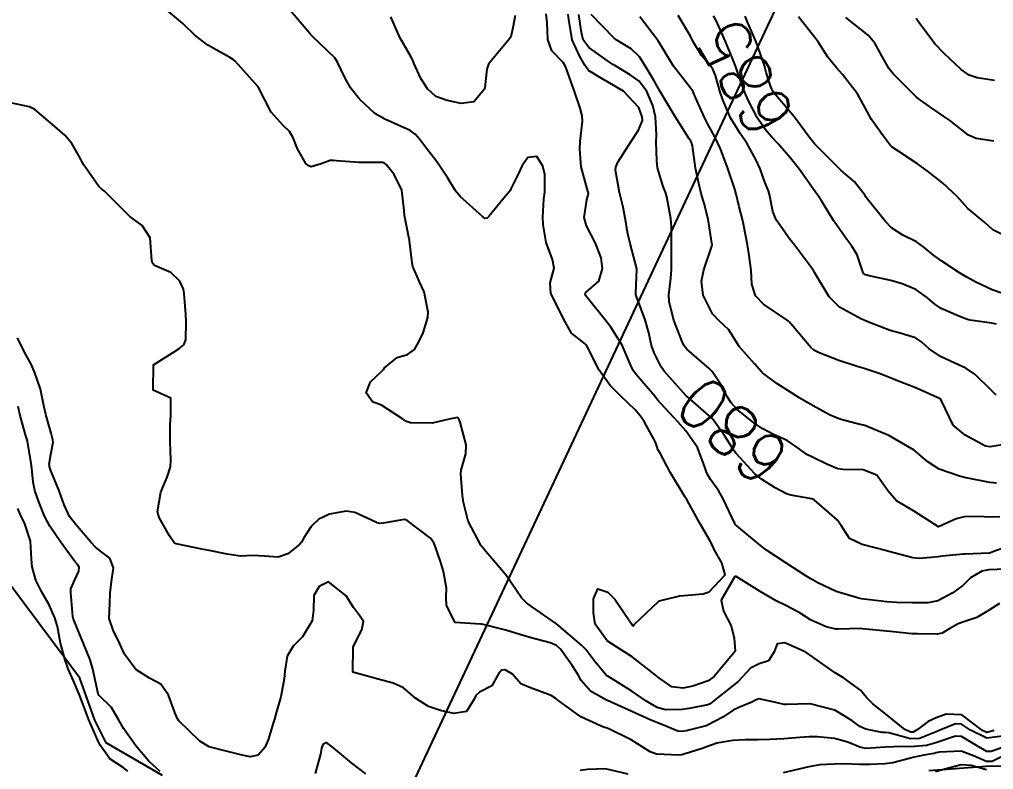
# Model space of a CAD drawing. Header units: metres. Extents: x 292545 to 299085, y 7450245 to 7463078.
# Drawn here: x 294320.8 to 294397.5, y 7462821.8 to 7462880.9 of the extents above; entities that cross this region are included whole.
import ezdxf
from ezdxf.enums import TextEntityAlignment as Align

# ---------------------------------------------------------------- set-up
doc = ezdxf.new("R2010")
doc.units = ezdxf.units.M
doc.linetypes.add('CONTINUO', pattern=[0])
for name, color, linetype in [('Cotas', 45, 'Continuous'), ('Curvas de Nivel 1m', 11, 'Continuous'), ('Curvas de Nivel 5m', 15, 'Continuous'), ('Hidrografia', 140, 'Continuous'), ('TEXTO', 45, 'Continuous')]:
    doc.layers.add(name, color=color, linetype=linetype)
doc.styles.add('Style-STANDARD', font='STANDARD.shx')

msp = doc.modelspace()

# ---------------------------------------------------------------- linework, layer by layer
at = {"layer": 'Curvas de Nivel 1m', "flags": 128}
for points, elevation in [([(294397.543, 7462824.872), (294396.981, 7462824.725), (294396.632, 7462824.884), (294395.001, 7462826.099), (294393.769, 7462826.151), (294392.997, 7462825.88), (294392.349, 7462825.58), (294391.518, 7462824.945), (294391.174, 7462824.755), (294390.981, 7462824.754), (294390.513, 7462824.955), (294389.001, 7462826.193), (294388.001, 7462826.985), (294387.511, 7462827.485), (294387.024, 7462828.064), (294385.685, 7462829.013), (294385.037, 7462829.421), (294383.792, 7462830.286), (294383.051, 7462830.801), (294382.914, 7462830.905), (294382.71, 7462831.045), (294381.064, 7462831.786), (294380.448, 7462831.69), (294380.236, 7462831.078), (294379.766, 7462830.363), (294379.043, 7462830.122), (294378.347, 7462829.79), (294377.726, 7462829.103), (294377.399, 7462828.736), (294377.026, 7462828.446), (294375.367, 7462827.135), (294375.173, 7462826.975), (294375.009, 7462826.904), (294373.54, 7462826.619), (294373.004, 7462826.538), (294371.67, 7462826.513), (294371.006, 7462826.698), (294370.122, 7462827.199), (294369.021, 7462827.975), (294367.117, 7462829.144), (294367.033, 7462829.189), (294367.008, 7462829.206), (294366.983, 7462829.231), (294366.099, 7462830.299), (294365.376, 7462831.255), (294365.058, 7462831.596), (294363.083, 7462833.28), (294361.096, 7462834.641), (294360.71, 7462834.916), (294360.322, 7462835.312), (294359.129, 7462837.041), (294358.912, 7462837.332), (294357.516, 7462838.98), (294357.201, 7462839.35), (294357.154, 7462839.419), (294356.116, 7462841.361), (294355.741, 7462842.818), (294355.677, 7462843.365), (294355.541, 7462845.046), (294355.575, 7462845.366), (294355.944, 7462846.661), (294355.961, 7462847.363), (294355.497, 7462849.141), (294355.405, 7462849.369), (294355.274, 7462849.514), (294354.611, 7462849.38), (294353.27, 7462849.067), (294351.586, 7462849.101), (294351.271, 7462849.216), (294350.932, 7462849.423), (294349.283, 7462850.484), (294348.592, 7462850.756), (294348.081, 7462851.458), (294348.422, 7462852.338), (294349.319, 7462853.162), (294349.45, 7462853.31), (294349.538, 7462853.438), (294350.512, 7462854.247), (294351.333, 7462854.473), (294351.891, 7462854.861), (294352.202, 7462855.411), (294352.563, 7462856.196), (294352.928, 7462857.404), (294352.956, 7462857.818), (294352.657, 7462859.401), (294352.251, 7462860.257), (294351.768, 7462861.415), (294351.703, 7462861.702), (294351.501, 7462863.419), (294351.495, 7462863.471), (294351.446, 7462863.716), (294351.092, 7462865.424), (294351.069, 7462865.822), (294350.902, 7462867.426), (294350.279, 7462868.654), (294349.658, 7462869.439), (294349.514, 7462869.547), (294349.37, 7462869.586), (294347.514, 7462869.603), (294345.741, 7462869.713), (294345.516, 7462869.753), (294345.247, 7462869.762), (294344.55, 7462869.5), (294343.752, 7462869.265), (294343.511, 7462869.366), (294343.339, 7462869.513), (294342.68, 7462870.678), (294342.337, 7462871.528), (294342.038, 7462872.032), (294341.543, 7462872.503), (294340.595, 7462873.55), (294339.583, 7462875.56), (294337.774, 7462877.578), (294337.605, 7462877.706), (294337.333, 7462877.858), (294335.621, 7462878.838), (294334.575, 7462879.621), (294333.642, 7462880.54), (294332.316, 7462881.643)], 677), ([(294397.978, 7462834.867), (294397.097, 7462834.326), (294396.195, 7462833.785), (294395.088, 7462833.393), (294394.727, 7462833.263), (294394.066, 7462832.91), (294393.455, 7462832.539), (294393.076, 7462832.466), (294391.529, 7462832.49), (294391.076, 7462832.477), (294389.384, 7462832.661), (294389.079, 7462832.709), (294387.189, 7462832.89), (294387.081, 7462832.894), (294385.255, 7462832.844), (294385.081, 7462832.86), (294384.331, 7462833.028), (294383.088, 7462833.576), (294382.203, 7462834.162), (294381.1, 7462834.74), (294380.373, 7462835.077), (294379.11, 7462835.816), (294377.229, 7462837.002), (294377.122, 7462837), (294376.043, 7462835.126), (294376.23, 7462834.259), (294376.83, 7462833.114), (294377.068, 7462832.148), (294377.146, 7462831.109), (294377.107, 7462831.055), (294377.052, 7462830.998), (294375.497, 7462829.133), (294375.029, 7462828.782), (294373.82, 7462828.357), (294373.023, 7462828.218), (294372.167, 7462828.316), (294371.032, 7462829.108), (294370.944, 7462829.191), (294369.048, 7462830.683), (294368.164, 7462831.219), (294367.063, 7462831.929), (294366.128, 7462833.244), (294365.981, 7462834.136), (294365.994, 7462835.247), (294366.332, 7462836.025), (294367.111, 7462835.764), (294367.66, 7462835.224), (294368.938, 7462833.358), (294369.021, 7462833.211), (294369.081, 7462833.111), (294369.142, 7462833.15), (294369.187, 7462833.208), (294371.101, 7462835.028), (294371.195, 7462835.086), (294371.504, 7462835.176), (294372.804, 7462835.467), (294373.108, 7462835.514), (294374.62, 7462835.635), (294375.113, 7462835.802), (294376.369, 7462837.121), (294376.098, 7462838.081), (294375.5, 7462839.135), (294375.395, 7462839.376), (294375.16, 7462839.839), (294374.405, 7462841.148), (294373.36, 7462842.999), (294373.262, 7462843.159), (294373.204, 7462843.251), (294372.052, 7462845.172), (294371.238, 7462846.703), (294371.064, 7462847.006), (294371.001, 7462847.184), (294370.865, 7462847.57), (294369.974, 7462849.199), (294369.695, 7462849.621), (294369.282, 7462850.121), (294368.127, 7462851.222), (294367.305, 7462852.038), (294366.428, 7462853.239), (294365.522, 7462855.067), (294365.425, 7462855.249), (294365.344, 7462855.32), (294364.252, 7462856.167), (294363.635, 7462857.276), (294363.371, 7462857.849), (294362.642, 7462859.288), (294362.567, 7462860.122), (294362.881, 7462861.285), (294362.754, 7462861.952), (294362.25, 7462863.292), (294362.024, 7462864.725), (294362.001, 7462865.295), (294362.075, 7462866.696), (294362.156, 7462867.293), (294362.15, 7462868.647), (294362.007, 7462869.295), (294361.521, 7462870.08), (294360.827, 7462869.999), (294360.339, 7462869.312), (294360.078, 7462868.74), (294359.486, 7462867.534), (294359.419, 7462867.386), (294359.38, 7462867.322), (294358.928, 7462866.779), (294357.741, 7462865.346), (294357.602, 7462865.207), (294357.46, 7462865.187), (294357.236, 7462865.352), (294355.478, 7462866.927), (294355.131, 7462867.374), (294354.505, 7462868.373), (294353.844, 7462869.387), (294353.517, 7462869.824), (294352.825, 7462870.7), (294352.311, 7462871.408), (294351.949, 7462871.826), (294351.54, 7462872.11), (294350.311, 7462872.667), (294349.548, 7462872.996), (294348.753, 7462873.448), (294347.57, 7462874.571), (294346.859, 7462875.471), (294346.389, 7462876.276), (294345.834, 7462877.487), (294345.608, 7462877.823), (294343.85, 7462879.508), (294343.635, 7462879.739), (294342.109, 7462881.525)], 678), ([(294398.415, 7462837.579), (294397.133, 7462837.519), (294396.594, 7462837.423), (294395.702, 7462836.894), (294395.408, 7462836.609), (294395.117, 7462836.325), (294394.293, 7462835.726), (294393.105, 7462835.082), (294392.341, 7462834.931), (294391.103, 7462834.926), (294389.865, 7462834.962), (294389.103, 7462835.012), (294387.315, 7462835.207), (294387.105, 7462835.243), (294386.788, 7462835.321), (294385.111, 7462835.816), (294383.652, 7462836.5), (294383.121, 7462836.811), (294382.974, 7462836.895), (294382.717, 7462837.046), (294381.138, 7462838.075), (294379.624, 7462839.085), (294379.156, 7462839.438), (294377.429, 7462840.848), (294377.173, 7462841.068), (294377.157, 7462841.094), (294377.145, 7462841.11), (294377.123, 7462841.161), (294376.194, 7462843.125), (294375.848, 7462843.769), (294375.218, 7462844.635), (294374.914, 7462845.143), (294374.763, 7462845.609), (294374.186, 7462847.151), (294373.263, 7462848.477), (294372.637, 7462849.166), (294371.287, 7462850.608), (294371.024, 7462850.918), (294370.812, 7462851.187), (294369.319, 7462852.928), (294369.108, 7462853.212), (294368.922, 7462853.619), (294368.256, 7462855.221), (294367.357, 7462856.642), (294366.876, 7462857.235), (294365.39, 7462859.085), (294365.342, 7462859.251), (294365.394, 7462859.354), (294366.4, 7462860.243), (294366.708, 7462861.237), (294366.584, 7462862.076), (294366.157, 7462863.243), (294365.453, 7462864.605), (294365.254, 7462865.253), (294365.477, 7462866.665), (294365.59, 7462867.141), (294365.579, 7462867.249), (294365.487, 7462867.527), (294365.017, 7462869.257), (294364.909, 7462870.642), (294364.953, 7462871.259), (294365.115, 7462872.823), (294365.101, 7462873.257), (294364.934, 7462873.885), (294364.461, 7462875.261), (294363.844, 7462877.024), (294363.74, 7462877.269), (294363.605, 7462877.457), (294362.705, 7462878.375), (294362.383, 7462879.289), (294362.33, 7462880.603), (294362.257, 7462881.291)], 679), ([(294398.006, 7462841.692), (294397.181, 7462841.667), (294396.341, 7462841.729), (294395.181, 7462841.695), (294394.553, 7462841.532), (294393.173, 7462840.92), (294391.944, 7462841.702), (294391.191, 7462842.178), (294389.861, 7462842.963), (294389.21, 7462843.712), (294388.325, 7462844.979), (294387.227, 7462845.392), (294385.636, 7462845.423), (294385.227, 7462845.471), (294384.437, 7462845.822), (294383.237, 7462846.404), (294382.798, 7462846.606), (294382.188, 7462847.051), (294381.253, 7462847.711), (294380.165, 7462848.171), (294379.266, 7462848.653), (294378.629, 7462849.096), (294377.284, 7462850.176), (294376.834, 7462850.662), (294376.552, 7462851.121), (294376.135, 7462851.961), (294375.346, 7462853.14), (294375.313, 7462853.173), (294375.091, 7462853.368), (294373.34, 7462854.903), (294373.146, 7462855.162), (294372.953, 7462855.558), (294372.311, 7462857.171), (294371.943, 7462858.616), (294371.915, 7462859.175), (294372.083, 7462860.496), (294372.146, 7462861.173), (294372.147, 7462862.451), (294372.143, 7462863.173), (294372.142, 7462864.484), (294372.082, 7462865.174), (294371.772, 7462866.885), (294371.69, 7462867.178), (294371.491, 7462867.71), (294371.031, 7462869.185), (294370.979, 7462869.724), (294370.935, 7462871.186), (294370.944, 7462871.781), (294370.882, 7462873.187), (294370.672, 7462874.083), (294370.2, 7462875.194), (294369.591, 7462875.998), (294368.891, 7462876.506), (294367.669, 7462877.229), (294367.628, 7462877.255), (294367.603, 7462877.271), (294367.52, 7462877.315), (294365.617, 7462878.642), (294365.19, 7462879.254), (294365.05, 7462879.837), (294364.833, 7462881.258)], 681), ([(294397.732, 7462844.355), (294397.216, 7462844.413), (294395.344, 7462844.776), (294395.222, 7462844.806), (294394.821, 7462844.904), (294393.228, 7462845.453), (294392.327, 7462846.027), (294391.243, 7462846.95), (294389.26, 7462848.091), (294387.378, 7462848.882), (294387.272, 7462848.91), (294386.896, 7462848.996), (294385.594, 7462849.333), (294385.277, 7462849.431), (294384.576, 7462849.731), (294383.287, 7462850.428), (294382.237, 7462851.051), (294381.299, 7462851.64), (294380.431, 7462852.2), (294379.312, 7462853.038), (294379.263, 7462853.091), (294378.677, 7462853.742), (294377.474, 7462855.109), (294377.345, 7462855.31), (294376.658, 7462856.423), (294375.904, 7462857.125), (294375.371, 7462857.668), (294374.64, 7462859.141), (294374.511, 7462860.25), (294374.684, 7462861.141), (294375.305, 7462863.005), (294375.335, 7462863.131), (294375.325, 7462863.241), (294375.024, 7462865.137), (294374.706, 7462866.372), (294374.476, 7462867.145), (294374.278, 7462867.935), (294374.037, 7462869.152), (294373.781, 7462870.904), (294373.71, 7462871.157), (294373.652, 7462871.276), (294373.536, 7462871.465), (294372.454, 7462873.171), (294371.574, 7462874.605), (294371.248, 7462875.183), (294370.759, 7462876.021), (294370.071, 7462877.195), (294369.61, 7462877.912), (294368.956, 7462878.549), (294367.839, 7462879.227), (294367.625, 7462879.377), (294365.803, 7462881.248)], 682), ([(294359.814, 7462881.155), (294359.636, 7462880.208), (294359.469, 7462879.479), (294359.385, 7462879.324), (294358.192, 7462877.925), (294357.732, 7462877.348), (294357.599, 7462876.932), (294357.431, 7462875.505), (294357.39, 7462875.352), (294356.559, 7462874.37), (294355.566, 7462874.252), (294354.468, 7462874.482), (294353.574, 7462874.778), (294352.904, 7462875.4), (294352.388, 7462876.205), (294351.842, 7462877.416), (294351.776, 7462877.589), (294351.611, 7462877.927), (294350.736, 7462879.429), (294350.019, 7462881.067)], 679), ([(294398.658, 7462847.452), (294397.248, 7462847.206), (294396.873, 7462847.26), (294395.261, 7462848.118), (294394.331, 7462848.909), (294393.438, 7462850.772), (294393.36, 7462850.919), (294393.294, 7462850.982), (294391.953, 7462851.594), (294391.302, 7462851.877), (294389.813, 7462852.46), (294389.31, 7462852.666), (294388.506, 7462852.978), (294387.319, 7462853.379), (294386.776, 7462853.543), (294385.328, 7462854.003), (294383.765, 7462854.608), (294383.34, 7462854.826), (294383.103, 7462855.042), (294381.728, 7462856.688), (294381.417, 7462857.059), (294381.364, 7462857.107), (294381.244, 7462857.182), (294379.383, 7462858.445), (294378.749, 7462859.096), (294378.473, 7462860.028), (294378.404, 7462861.1), (294378.259, 7462862.268), (294378.118, 7462863.103), (294377.818, 7462864.746), (294377.736, 7462865.107), (294377.473, 7462866.104), (294377.22, 7462867.113), (294377.115, 7462867.485), (294376.572, 7462869.119), (294375.984, 7462870.667), (294375.776, 7462871.128), (294375.538, 7462871.611), (294375.01, 7462872.6), (294374.729, 7462873.142), (294374.018, 7462874.712), (294373.831, 7462875.156), (294373.745, 7462875.318), (294373.586, 7462875.515), (294372.287, 7462877.173), (294371.614, 7462878.296), (294371.083, 7462879.185), (294369.651, 7462881.067)], 683), ([(294397.706, 7462851.283), (294397.301, 7462851.693), (294396.058, 7462852.893), (294395.32, 7462853.402), (294394.451, 7462853.784), (294393.334, 7462854.32), (294392.428, 7462854.934), (294391.853, 7462855.447), (294391.351, 7462855.784), (294390.159, 7462856.158), (294389.357, 7462856.363), (294387.747, 7462856.986), (294387.365, 7462857.149), (294387.094, 7462857.267), (294385.381, 7462858.203), (294384.551, 7462859.028), (294383.412, 7462860.934), (294383.347, 7462861.041), (294383.186, 7462861.272), (294381.855, 7462863.056), (294381.441, 7462863.578), (294380.391, 7462865.076), (294380.129, 7462865.74), (294379.862, 7462867.084), (294379.768, 7462867.368), (294379.493, 7462868.057), (294379.112, 7462869.094), (294378.789, 7462869.822), (294378.063, 7462871.105), (294377.541, 7462871.885), (294376.794, 7462873.118), (294376.18, 7462874.518), (294375.977, 7462875.126), (294375.596, 7462876.434), (294375.399, 7462876.931), (294375.249, 7462877.135), (294374.49, 7462878.025), (294373.825, 7462879.157), (294373.629, 7462879.542), (294372.659, 7462881.17)], 684), ([(294399.356, 7462858.878), (294397.393, 7462859.558), (294396.12, 7462860.172), (294395.408, 7462860.561), (294394.814, 7462860.906), (294393.422, 7462861.834), (294392.785, 7462862.288), (294392.009, 7462862.934), (294391.439, 7462863.343), (294390.361, 7462863.87), (294389.455, 7462864.447), (294388.963, 7462864.975), (294387.481, 7462866.837), (294387.42, 7462866.929), (294387.381, 7462866.992), (294386.565, 7462868.076), (294385.502, 7462868.968), (294385.44, 7462869.021), (294383.531, 7462870.923), (294383.427, 7462871.041), (294383.011, 7462871.573), (294381.915, 7462873.056), (294381.559, 7462873.486), (294380.209, 7462875.081), (294379.98, 7462875.477), (294379.599, 7462876.691), (294379.495, 7462877.091), (294379.46, 7462877.236), (294378.81, 7462879.098), (294378.159, 7462880.591), (294377.929, 7462881.106)], 686), ([(294398.556, 7462863.75), (294397.454, 7462864.301), (294396.827, 7462864.88), (294396.068, 7462865.49), (294395.474, 7462865.983), (294394.641, 7462866.908), (294393.494, 7462867.998), (294392.272, 7462868.932), (294391.511, 7462869.486), (294389.974, 7462870.515), (294389.531, 7462870.812), (294389.367, 7462870.972), (294388.728, 7462871.791), (294387.895, 7462872.987), (294387.559, 7462873.598), (294386.781, 7462874.998), (294385.598, 7462876.513), (294385.371, 7462876.784), (294385.174, 7462877.016), (294384.462, 7462877.878), (294383.727, 7462879.038), (294383.625, 7462879.19), (294382.148, 7462881.055)], 687), ([(294397.537, 7462871.279), (294396.142, 7462871.494), (294395.541, 7462871.736), (294394.031, 7462872.915), (294393.556, 7462873.254), (294392.563, 7462873.93), (294391.57, 7462874.629), (294391.401, 7462874.773), (294391.224, 7462874.945), (294389.597, 7462876.568), (294389.296, 7462876.973), (294388.871, 7462877.716), (294388.145, 7462878.985), (294387.632, 7462879.611), (294385.882, 7462881.008)], 688), ([(294397.59, 7462876.041), (294396.212, 7462876.273), (294395.596, 7462876.467), (294394.962, 7462876.906), (294393.615, 7462878.165), (294392.88, 7462878.927), (294391.648, 7462880.601), (294391.403, 7462880.944)], 689), ([(294398.594, 7462824.471), (294396.977, 7462824.26), (294395.692, 7462824.893), (294394.99, 7462825.375), (294394.507, 7462825.391), (294393.355, 7462824.924), (294392.981, 7462824.761), (294391.675, 7462824.244), (294390.976, 7462824.223), (294389.262, 7462824.685), (294388.98, 7462824.725), (294388.736, 7462824.729), (294387.437, 7462824.993), (294386.986, 7462825.178), (294386.335, 7462825.664), (294385.005, 7462826.487), (294383.067, 7462826.984), (294383.012, 7462826.983), (294381.161, 7462826.918), (294381.011, 7462826.927), (294380.367, 7462827.076), (294379.016, 7462827.37), (294378.814, 7462827.293), (294378.471, 7462827.095), (294377.43, 7462826.682), (294377.003, 7462826.467), (294376.18, 7462825.937), (294374.985, 7462825.284), (294374.877, 7462825.249), (294374.447, 7462825.145), (294373.283, 7462824.854), (294372.979, 7462824.796), (294372.64, 7462824.826), (294371.818, 7462825.177), (294370.988, 7462825.511), (294370.46, 7462825.726), (294369, 7462826.36), (294367.091, 7462827.229), (294367.013, 7462827.262), (294365.745, 7462827.974), (294365.029, 7462828.823), (294364.777, 7462829.263), (294364.311, 7462830.001), (294363.39, 7462831.277), (294363.066, 7462831.561), (294362.568, 7462831.785), (294361.072, 7462832.176), (294360.184, 7462832.423), (294359.077, 7462832.762), (294357.19, 7462833.24), (294357.082, 7462833.257), (294355.083, 7462833.37), (294354.424, 7462834.708), (294354.395, 7462835.381), (294354.411, 7462836.083), (294354.176, 7462837.384), (294353.934, 7462838.181), (294353.522, 7462839.394), (294353.416, 7462839.657), (294353.159, 7462840.018), (294351.301, 7462841.419), (294351.174, 7462841.474), (294351.116, 7462841.479), (294350.777, 7462841.424), (294349.419, 7462841.189), (294349.17, 7462841.166), (294348.947, 7462841.219), (294348.451, 7462841.451), (294347.182, 7462842.044), (294346.504, 7462842.156), (294345.187, 7462841.901), (294344.356, 7462841.502), (294343.74, 7462840.946), (294343.161, 7462840.037), (294342.976, 7462839.701), (294342.819, 7462839.523), (294341.902, 7462838.776), (294341.143, 7462838.528), (294340.086, 7462838.608), (294339.144, 7462838.645), (294338.17, 7462838.601), (294337.145, 7462838.768), (294335.712, 7462839.04), (294335.148, 7462839.151), (294333.236, 7462839.545), (294333.152, 7462839.569), (294333.105, 7462839.583), (294332.974, 7462839.633), (294332.589, 7462840.212), (294331.769, 7462841.651), (294331.655, 7462842.12), (294331.916, 7462843.649), (294332.393, 7462844.82), (294332.675, 7462845.638), (294332.699, 7462846.17), (294332.635, 7462847.639), (294332.632, 7462849.005), (294332.705, 7462849.639), (294332.686, 7462851.038), (294331.293, 7462851.66), (294331.323, 7462853.66), (294333.336, 7462854.927), (294333.719, 7462855.246), (294333.871, 7462855.625), (294333.915, 7462857.075), (294333.867, 7462857.625), (294333.737, 7462859.279), (294333.685, 7462859.627), (294333.399, 7462860.241), (294332.687, 7462860.922), (294331.411, 7462861.496), (294331.258, 7462861.662), (294331.187, 7462861.892), (294331.07, 7462863.656), (294330.434, 7462864.646), (294329.46, 7462865.344), (294329.112, 7462865.684), (294327.479, 7462867.333), (294327.268, 7462867.49), (294327.023, 7462867.707), (294325.87, 7462869.362), (294325.652, 7462869.728), (294325.608, 7462869.822), (294325.516, 7462869.996), (294324.895, 7462871.097), (294324.347, 7462871.738), (294323.543, 7462872.426), (294321.978, 7462873.766), (294321.565, 7462873.966), (294320.06, 7462874.285)], 676), ([(294331.844, 7462821.651), (294330.951, 7462822.471), (294329.943, 7462823.67), (294328.983, 7462825.011), (294328.598, 7462825.686), (294328.007, 7462826.699), (294327.013, 7462827.668), (294326.984, 7462827.71), (294326.971, 7462827.752), (294326.554, 7462829.715), (294326.333, 7462830.428), (294325.815, 7462831.722), (294325.081, 7462833.501), (294324.997, 7462833.731), (294324.963, 7462833.853), (294324.807, 7462835.733), (294324.815, 7462836.034), (294325.123, 7462836.749), (294325.439, 7462837.418), (294325.476, 7462837.727), (294325.347, 7462837.939), (294325.138, 7462838.193), (294324.007, 7462839.741), (294323.171, 7462840.954), (294322.751, 7462841.756), (294322.303, 7462842.872), (294321.99, 7462843.768), (294321.858, 7462844.419), (294321.706, 7462845.773), (294321.401, 7462847.618), (294321.37, 7462847.769), (294321.257, 7462848.165), (294320.892, 7462849.399), (294320.805, 7462849.777), (294320.667, 7462850.394)], 674), ([(294329.319, 7462821.676), (294328.946, 7462821.965), (294327.9, 7462822.644), (294327.122, 7462823.708), (294326.968, 7462824.034), (294326.24, 7462825.718), (294325.758, 7462826.97), (294325.465, 7462827.725), (294325.024, 7462828.792), (294324.612, 7462829.734), (294324.362, 7462830.418), (294324.001, 7462831.741), (294323.753, 7462833.067), (294323.564, 7462833.745), (294323.098, 7462834.773), (294322.523, 7462835.759), (294322.068, 7462836.712), (294321.776, 7462837.77), (294321.729, 7462838.362), (294321.63, 7462839.773), (294321.174, 7462841.213), (294320.888, 7462841.783), (294320.628, 7462842.346)], 673), ([(294348.059, 7462821.459), (294346.951, 7462822.291), (294345.536, 7462823.484), (294344.969, 7462823.925), (294344.678, 7462823.784), (294344.566, 7462823.496), (294344.478, 7462823.017), (294344.056, 7462821.503)], 674), ([(294398.23, 7462822.861), (294397.407, 7462822.423), (294396.956, 7462822.431), (294395.936, 7462822.89), (294394.966, 7462823.252), (294393.221, 7462823.181), (294392.965, 7462823.106), (294392.825, 7462823.07), (294392.019, 7462822.939), (294391.159, 7462822.749), (294390.959, 7462822.691), (294389.579, 7462822.339), (294388.952, 7462822.252), (294387.751, 7462822.188), (294386.951, 7462822.195), (294385.719, 7462822.245), (294384.951, 7462822.235), (294383.818, 7462822.163), (294382.948, 7462822.012), (294382.174, 7462821.822), (294380.94, 7462821.541)], 674), ([(294396.946, 7462821.774), (294395.733, 7462822.111), (294394.952, 7462822.173), (294393.958, 7462821.904), (294392.943, 7462821.614)], 673), ([(294368.717, 7462821.44), (294366.949, 7462821.851), (294365.514, 7462821.817), (294364.947, 7462821.718)], 674)]:
    msp.add_lwpolyline(points, dxfattribs=dict(at, elevation=elevation))
at = {"layer": 'Curvas de Nivel 5m', "flags": 128}
for points, elevation in [([(294399.16, 7462839.573), (294397.308, 7462838.878), (294397.188, 7462838.844), (294397.152, 7462838.84), (294395.282, 7462838.768), (294395.151, 7462838.759), (294393.467, 7462838.598), (294393.148, 7462838.559), (294391.675, 7462838.412), (294391.146, 7462838.46), (294389.264, 7462838.969), (294389.153, 7462839.005), (294389.105, 7462839.019), (294387.158, 7462839.529), (294386.148, 7462839.991), (294385.499, 7462841.015), (294385.179, 7462841.454), (294383.366, 7462843.038), (294383.204, 7462843.116), (294381.543, 7462843.401), (294381.207, 7462843.508), (294380.304, 7462843.987), (294379.219, 7462844.662), (294378.714, 7462845.095), (294377.239, 7462846.696), (294377.059, 7462846.931), (294376.947, 7462847.114), (294376.338, 7462848.043), (294375.564, 7462849.136), (294375.441, 7462849.304), (294375.276, 7462849.482), (294373.371, 7462851.159), (294373.294, 7462851.233), (294371.567, 7462853.178), (294371.326, 7462853.517), (294370.762, 7462854.614), (294370.564, 7462855.192), (294370.339, 7462856.181), (294370.069, 7462857.199), (294369.39, 7462859.036), (294369.325, 7462859.211), (294369.315, 7462859.29), (294369.413, 7462861.21), (294368.888, 7462863.215), (294368.687, 7462863.975), (294368.475, 7462865.22), (294368.327, 7462866.073), (294368.033, 7462867.222), (294367.736, 7462869), (294367.762, 7462869.226), (294367.917, 7462869.624), (294368.923, 7462871.209), (294369.542, 7462872.149), (294369.844, 7462872.904), (294369.835, 7462873.197), (294369.564, 7462873.927), (294368.367, 7462875.218), (294367.868, 7462875.508), (294367.587, 7462875.662), (294366.598, 7462876.235), (294365.599, 7462876.828), (294365.296, 7462877.253), (294364.877, 7462877.991), (294364.303, 7462879.263), (294364.06, 7462880.853), (294364.007, 7462881.266)], 680), ([(294397.745, 7462856.866), (294397.364, 7462856.95), (294395.647, 7462857.177), (294395.366, 7462857.25), (294394.779, 7462857.496), (294393.375, 7462858.101), (294392.883, 7462858.432), (294392.317, 7462858.936), (294391.393, 7462859.593), (294390.313, 7462860.047), (294389.406, 7462860.295), (294387.719, 7462860.678), (294387.411, 7462860.755), (294387.273, 7462860.854), (294387.209, 7462860.993), (294386.755, 7462862.329), (294386.353, 7462863.006), (294385.959, 7462863.531), (294385.451, 7462864.241), (294384.911, 7462865.026), (294383.949, 7462866.564), (294383.641, 7462867.038), (294383.485, 7462867.265), (294382.214, 7462869.053), (294381.516, 7462869.935), (294380.527, 7462871.075), (294380.053, 7462871.597), (294379.544, 7462872.177), (294378.91, 7462873.096), (294378.166, 7462874.512), (294377.903, 7462875.107), (294377.592, 7462875.97), (294377.209, 7462877.114), (294376.952, 7462877.774), (294376.387, 7462879.122), (294375.648, 7462880.779), (294375.458, 7462881.133)], 685), ([(294398.972, 7462823.798), (294397.317, 7462823.225), (294396.966, 7462823.228), (294396.165, 7462823.694), (294394.978, 7462824.409), (294394.504, 7462824.433), (294392.973, 7462823.91), (294392.224, 7462823.684), (294390.969, 7462823.593), (294390.299, 7462823.628), (294388.969, 7462823.564), (294387.443, 7462823.468), (294386.969, 7462823.562), (294386.02, 7462823.962), (294384.975, 7462824.249), (294383.628, 7462824.382), (294382.976, 7462824.386), (294382.254, 7462824.329), (294380.974, 7462824.215), (294379.892, 7462824.162), (294378.974, 7462824.15), (294377.927, 7462824.147), (294376.973, 7462824.099), (294375.713, 7462823.871), (294374.968, 7462823.61), (294374.621, 7462823.489), (294373.544, 7462823.154), (294373.113, 7462823.007), (294372.961, 7462822.967), (294372.732, 7462822.935), (294370.961, 7462823), (294370.466, 7462823.195), (294368.972, 7462824.132), (294367.19, 7462825.019), (294366.982, 7462825.09), (294366.87, 7462825.12), (294366.539, 7462825.237), (294364.993, 7462825.96), (294363.159, 7462827.279), (294363.014, 7462827.4), (294362.661, 7462827.639), (294361.022, 7462828.225), (294360.271, 7462828.557), (294359.604, 7462829.321), (294359.038, 7462829.649), (294358.745, 7462829.626), (294358.507, 7462829.335), (294357.982, 7462828.382), (294357.018, 7462827.897), (294356.725, 7462827.644), (294356.579, 7462827.354), (294355.975, 7462826.384), (294354.995, 7462826.212), (294353.94, 7462826.449), (294353.003, 7462826.766), (294351.976, 7462827.41), (294351.021, 7462828.23), (294350.208, 7462828.615), (294349.028, 7462828.926), (294347.033, 7462829.47), (294347.063, 7462831.47), (294347.745, 7462832.795), (294347.883, 7462833.462), (294347.552, 7462833.928), (294347.094, 7462834.549), (294346.517, 7462835.476), (294345.119, 7462836.575), (294344.391, 7462836.223), (294343.967, 7462835.507), (294343.937, 7462834.352), (294343.84, 7462833.509), (294343.07, 7462832.253), (294342.707, 7462831.883), (294342.339, 7462831.527), (294341.862, 7462830.721), (294341.662, 7462829.534), (294341.627, 7462828.934), (294341.356, 7462827.537), (294341.279, 7462827.268), (294341, 7462826.27), (294340.839, 7462825.697), (294340.793, 7462825.542), (294340.366, 7462824.152), (294340.104, 7462823.549), (294339.578, 7462822.932), (294338.955, 7462822.803), (294338.317, 7462822.93), (294336.96, 7462823.271), (294335.719, 7462823.602), (294334.969, 7462824.024), (294333.337, 7462825.635), (294333.197, 7462825.839), (294332.999, 7462826.29), (294332.509, 7462827.645), (294331.903, 7462828.528), (294331.026, 7462828.987), (294329.937, 7462829.671), (294329.051, 7462830.896), (294328.677, 7462831.686), (294328.148, 7462832.768), (294327.838, 7462833.699), (294327.889, 7462834.91), (294327.907, 7462835.698), (294328.022, 7462836.597), (294328.185, 7462837.694), (294327.885, 7462838.443), (294327.146, 7462838.999), (294326.751, 7462839.308), (294326.387, 7462839.711), (294325.174, 7462841.111), (294324.72, 7462841.735), (294324.282, 7462842.649), (294323.892, 7462843.743), (294323.219, 7462845.392), (294323.139, 7462845.669), (294323.124, 7462845.751), (294323.122, 7462845.854), (294323.236, 7462846.602), (294323.417, 7462847.582), (294323.405, 7462847.748), (294323.258, 7462848.284), (294322.839, 7462849.754), (294322.718, 7462850.319), (294322.422, 7462851.759), (294321.958, 7462853.122), (294321.656, 7462853.767), (294321.329, 7462854.376), (294320.862, 7462855.301), (294320.607, 7462855.781)], 675)]:
    msp.add_lwpolyline(points, dxfattribs=dict(at, elevation=elevation))
at = {"layer": 'Hidrografia'}
for points in [[(294332.029, 7462821.337), (294327.603, 7462823.892), (294326.704, 7462825.688), (294325.528, 7462829.003), (294320.057, 7462836.311)], [(294481.536, 7462821.285), (294477.112, 7462823.277), (294472.542, 7462825.985), (294470.995, 7462828.691), (294467.066, 7462831.389), (294462.779, 7462831.807), (294458.271, 7462830.417), (294455.041, 7462829.404), (294451.482, 7462829.8), (294448.796, 7462828.737), (294445.839, 7462827.478), (294439.893, 7462826.483), (294432.804, 7462825.645), (294429.88, 7462824.698), (294426.166, 7462825.23), (294423.676, 7462823.711), (294415.032, 7462822.813), (294408.929, 7462822.104), (294396.896, 7462822.035), (294392.401, 7462821.69)]]:
    msp.add_lwpolyline(points, dxfattribs=at)
at = {"layer": 'TEXTO', "linetype": 'CONTINUO'}
msp.add_polyline3d([(294328.695, 7462771.518, 0), (294419.345, 7462964.908, -657.452)], dxfattribs=at)

# ---------------------------------------------------------------- texts
at = {"layer": 'Cotas', "style": 'Style-STANDARD'}
for s, rotation, p in [('685', 120.03242, (294377.978, 7462876.253, 685)), ('680', 137.52113, (294376.967, 7462848.465, 680))]:
    msp.add_text(s, height=4, rotation=rotation, dxfattribs=at).set_placement(p, align=Align.MIDDLE_CENTER)

doc.saveas('drawing.dxf')
